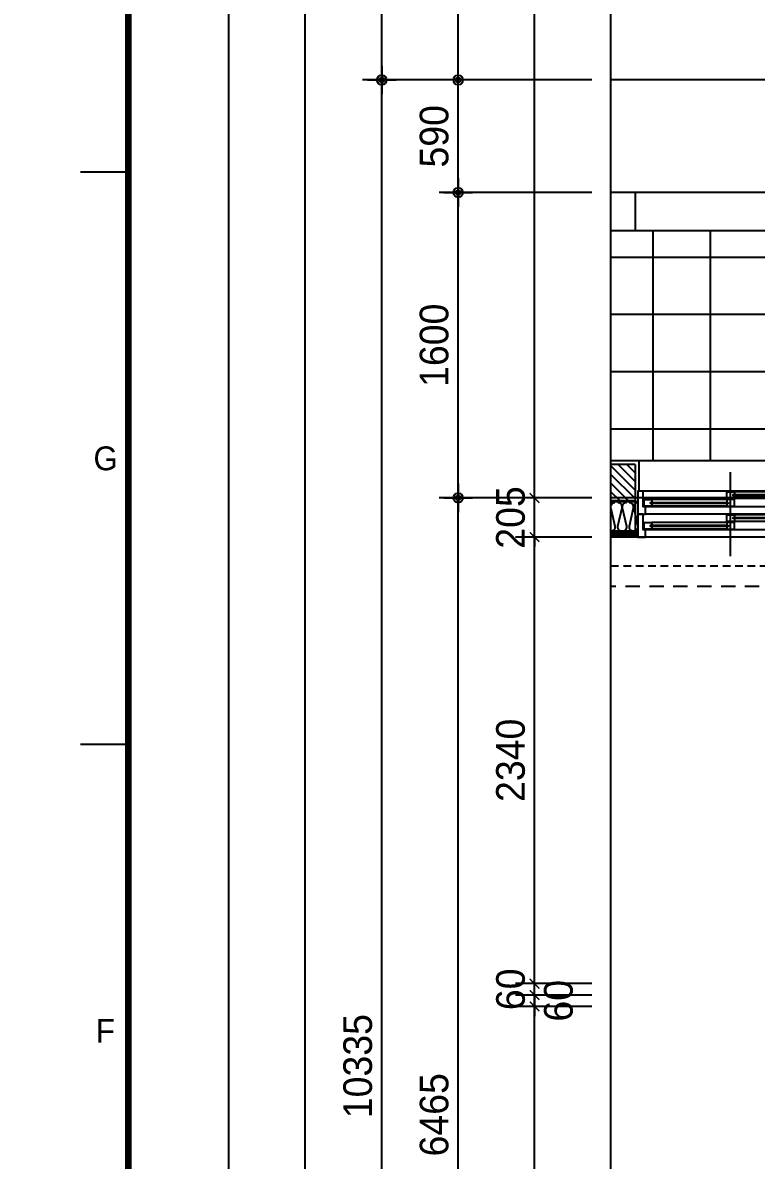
# Model space of a CAD drawing. Header units: millimetres. Extents: x -24416 to 92204, y -190080 to 23760.
# Drawn here: x 498 to 4337, y -144708 to -138747 of the extents above; entities that cross this region are included whole.
import ezdxf
from ezdxf.enums import TextEntityAlignment as Align
from ezdxf.xclip import XClip

# ---------------------------------------------------------------- set-up
doc = ezdxf.new("R2010")
doc.units = ezdxf.units.MM
doc.header["$LTSCALE"] = 50
doc.header["$XCLIPFRAME"] = 0
for name, pattern in [('AUDIT_D_220706163347-0', [0]), ('CEN', [62, 60, -1, 0, -1]), ('H', [1.3, 0.8, -0.5]), ('HID', [2.5, 1.5, -1])]:
    doc.linetypes.add(name, pattern=pattern)
doc.layers.get('defpoints').update_dxf_attribs({"color": 139})
for name, color, linetype in [('A_HAT', 8, 'Continuous'), ('AA-BORD-FORM', 7, 'Continuous'), ('AA-BORD-TEXT', 3, 'Continuous'), ('AA-XXXX-DIMS', 7, 'Continuous'), ('CEN_CON', 1, 'CEN'), ('CEN_WALL', 12, 'CEN'), ('CONC', 2, 'Continuous'), ('dan1', 7, 'HID'), ('DIM', 7, 'AUDIT_D_220706163347-0'), ('ELE3_CON', 7, 'Continuous'), ('ELE4', 4, 'Continuous'), ('FIN', 6, 'Continuous'), ('INS', 252, 'Continuous'), ('WAL', 3, 'Continuous'), ('WAL_DRY', 7, 'Continuous'), ('WIN', 4, 'Continuous'), ('바닥타일', 8, 'Continuous'), ('커튼박스', 6, 'Continuous')]:
    doc.layers.add(name, color=color, linetype=linetype)
doc.layers.add('Defpoint', color=135, linetype='Continuous', plot=False)
doc.layers.add('MC', color=135, linetype='Continuous', plot=False)
doc.styles.add('HAUD01', font='Dotum.ttf')
doc.styles.add('맑은고딕', font='malgun.ttf', dxfattribs={"width": 0.9})
doc.dimstyles.new('DIM-50', dxfattribs={"dimscale": 50, "dimtxt": 3, "dimasz": 1, "dimexe": 2, "dimexo": 2, "dimgap": 1, "dimtad": 1, "dimdec": 0, "dimzin": 0, "dimdsep": 46, "dimtxsty": '맑은고딕', "dimblk1": 'DIMDOT', "dimblk2": 'DIMDOT', "dimsah": 1, "dimcen": 0.09, "dimdle": 2, "dimclrd": 7, "dimclre": 7, "dimclrt": 3, "dimadec": 0, "dimazin": 0, "dimtfac": 1, "dimtdec": 0, "dimtix": 1, "dimtmove": 2, "dimatfit": 3, "dimldrblk": 'DIMDOT', "dimfxl": 1, "dimtolj": 1, "dimtzin": 0, "dimarcsym": 0})
doc.dimstyles.new('MCDIM-50', dxfattribs={"dimscale": 50, "dimtxt": 3, "dimasz": 1, "dimexe": 2, "dimexo": 2, "dimgap": 1, "dimtad": 1, "dimdec": 0, "dimzin": 0, "dimdsep": 46, "dimtxsty": '맑은고딕', "dimblk1": 'ARCHTICK', "dimblk2": 'ARCHTICK', "dimsah": 1, "dimcen": 0.09, "dimdle": 2, "dimclrd": 7, "dimclre": 7, "dimclrt": 3, "dimadec": 0, "dimazin": 0, "dimtfac": 1, "dimtdec": 0, "dimtix": 1, "dimtmove": 2, "dimatfit": 3, "dimldrblk": 'ARCHTICK', "dimfxl": 1, "dimtolj": 1, "dimtzin": 0, "dimarcsym": 0})

# ---------------------------------------------------------------- blocks, each defined once
blk = doc.blocks.new('XR-FORM 청주월명')
at = {"layer": 'AA-BORD-FORM', "color": 2}
for p, q in [((21, 417), (16, 417)), ((21, 357), (16, 357))]:
    blk.add_line(p, q, dxfattribs=at)
at = {"layer": 'AA-BORD-FORM', "color": 2, "const_width": 0.682}
blk.add_lwpolyline([(21, 17), (21, 577), (821, 577), (821, 17)], close=True, dxfattribs=at)
at = {"layer": 'AA-BORD-TEXT', "color": 7, "style": 'HAUD01'}
for s, p in [('G', (18.63, 387)), ('F', (18.61, 327))]:
    blk.add_text(s, height=2.5, dxfattribs=at).set_placement(p, align=Align.MIDDLE_CENTER)
blk = doc.blocks.new('WIN_이중창_1000')
at = {"layer": 'Defpoint'}
for p, q in [((-15, 240), (-15, 0)), ((985, 240), (985, 0))]:
    blk.add_line(p, q, dxfattribs=at)
at = {"layer": 'WIN'}
blk.add_line((485, -100), (485, 340), dxfattribs=at)
at = {"layer": 'WIN', "color": 8}
for p, q in [((942, 240), (28, 240)), ((465, 196), (73, 196)), ((897, 237), (505, 237)), ((897, 202), (505, 202)), ((930, 158), (40, 158)), ((930, 120), (40, 120)), ((465, 161), (73, 161)), ((465, 76), (73, 76)), ((897, 117), (505, 117)), ((897, 82), (505, 82)), ((930, 38), (40, 38)), ((930, 0), (40, 0)), ((465, 41), (73, 41))]:
    blk.add_line(p, q, dxfattribs=at)
at = {"layer": 'WIN'}
for points in [[(40, 158), (28, 158), (28, 240), (0, 240), (0, 120), (40, 120), (40, 158)], [(930, 158), (942, 158), (942, 240), (970, 240), (970, 120), (930, 120), (930, 158)], [(73, 175.5), (73, 161), (33, 161), (33, 196), (73, 196), (73, 181.5)], [(472, 181.5), (472, 175.5), (66, 175.5), (66, 181.5), (472, 181.5)], [(505, 216.5), (505, 202), (465, 202), (465, 237), (505, 237), (505, 222.5)], [(465, 175.5), (465, 161), (505, 161), (505, 196), (465, 196), (465, 181.5)], [(904, 222.5), (904, 216.5), (498, 216.5), (498, 222.5), (904, 222.5)], [(897, 216.5), (897, 202), (937, 202), (937, 237), (897, 237), (897, 222.5)], [(40, 38), (28, 38), (28, 120), (0, 120), (0, 0), (40, 0), (40, 38)], [(930, 38), (942, 38), (942, 120), (970, 120), (970, 0), (930, 0), (930, 38)], [(73, 55.5), (73, 41), (33, 41), (33, 76), (73, 76), (73, 61.5)], [(472, 61.5), (472, 55.5), (66, 55.5), (66, 61.5), (472, 61.5)], [(505, 96.5), (505, 82), (465, 82), (465, 117), (505, 117), (505, 102.5)], [(465, 55.5), (465, 41), (505, 41), (505, 76), (465, 76), (465, 61.5)], [(904, 102.5), (904, 96.5), (498, 96.5), (498, 102.5), (904, 102.5)], [(897, 96.5), (897, 82), (937, 82), (937, 117), (897, 117), (897, 102.5)]]:
    blk.add_lwpolyline(points, dxfattribs=at)
blk = doc.blocks.new('insul1')
blk.add_lwpolyline([(0, 0, 0.480617), (0.146, 0.183), (0.004, 0.817, -1.249969), (0.296, 0.817), (0.154, 0.183, 0.480617), (0.3, 0, 0.480617)], format="xyb")
blk = doc.blocks.new('U-131A(기본)', base_point=(-95320.8, -158830.5))
at = {"layer": 'A_HAT'}
h = blk.add_hatch(dxfattribs=at)
h.set_pattern_fill('ANSI31', color=256, scale=10, style=0)
h.set_pattern_definition([(45, (-296297.877, -137577.174), (-22.4506403, 22.4506403), [])])
h.paths.add_polyline_path([(-93795.8, -150510.5), (-93255.8, -150510.5), (-93255.8, -150700.5), (-93795.8, -150700.5)])
at = {"layer": '바닥타일'}
h = blk.add_hatch(dxfattribs=at)
h.set_pattern_fill('_USER', color=256, scale=300, double=1, pattern_type=0)
h.set_pattern_definition([(0, (-296297.88, -137577.17), (0, 300), []), (90, (-296297.88, -137577.17), (-300, 2e-14), [])])
h.paths.add_polyline_path([(-87035.8, -150050.5), (-87035.8, -148695.5), (-90735.8, -148695.5), (-90735.8, -149580.5), (-91205.8, -149580.5), (-91205.8, -148695.5), (-93145.8, -148695.5), (-93145.8, -149285.5), (-95195.8, -149285.5), (-95195.8, -150490.5), (-90965.8, -150490.5), (-90965.8, -150050.5)])
at = {"layer": 'CEN_CON'}
for p, q in [((-95925.8, -148495.5), (-86035.8, -148495.5)), ((-95925.8, -149085.5), (-92586.5, -149085.5))]:
    blk.add_line(p, q, dxfattribs=at)
at = {"layer": 'CEN_WALL'}
blk.add_line((-95925.8, -150685.5), (-93155.8, -150685.5), dxfattribs=at)
at = {"layer": 'CONC'}
for p, q in [((-93795.8, -149085.5), (-93345.8, -149085.5)), ((-93795.8, -149085.5), (-93795.8, -149285.5)), ((-93795.8, -149285.5), (-93145.8, -149285.5))]:
    blk.add_line(p, q, dxfattribs=at)
at = {"layer": 'dan1'}
blk.add_line((-95195.8, -151150.5), (-91575.8, -151150.5), dxfattribs=at)
at = {"layer": 'ELE3_CON'}
for p, q in [((-94795.8, -149085.5), (-93795.8, -149085.5)), ((-94795.8, -149285.5), (-93795.8, -149285.5))]:
    blk.add_line(p, q, dxfattribs=at)
at = {"layer": 'ELE4'}
blk.add_line((-94775.8, -150490.5), (-93815.8, -150490.5), dxfattribs=at)
at = {"layer": 'FIN'}
for q in [(-93255.8, -150490.5), (-93815.8, -150650.5)]:
    blk.add_line((-93815.8, -150490.5), q, dxfattribs=at)
at = {"layer": 'INS'}
for p, q in [((-93810.8, -150705.5), (-90750.8, -150705.5)), ((-93810.8, -150860.5), (-93395.8, -150860.5))]:
    blk.add_line(p, q, dxfattribs=at)
at = {"layer": 'MC'}
blk.add_line((-95925.8, -150890.5), (-93155.8, -150890.5), dxfattribs=at)
at = {"layer": 'WAL'}
for p, q in [((-93795.8, -150510.5), (-93255.8, -150510.5)), ((-93795.8, -150510.5), (-93795.8, -150700.5)), ((-93795.8, -150700.5), (-93255.8, -150700.5))]:
    blk.add_line(p, q, dxfattribs=at)
at = {"layer": 'WAL_DRY'}
for p, q in [((-93810.8, -150870.5), (-93395.8, -150870.5)), ((-93810.8, -150880.5), (-93395.8, -150880.5))]:
    blk.add_line(p, q, dxfattribs=at)
at = {"layer": '커튼박스', "linetype": 'H'}
blk.add_line((-93395.8, -151040.5), (-95195.8, -151040.5), dxfattribs=at)
at = {"layer": 'INS', "xscale": -150, "yscale": 150, "zscale": 150, "rotation": 180, "row_count": 1, "column_count": 52, "row_spacing": 0, "column_spacing": -60}
blk.add_blockref('insul1', (-93810.8, -150710.5), dxfattribs=at)
at = {"layer": 'WIN', "xscale": -1}
blk.add_blockref('WIN_이중창_1000', (-93810.8, -150890.5), dxfattribs=at)
blk = doc.blocks.new('DIMDOT')
at = {"layer": 'AA-XXXX-DIMS'}
for p, q in [((0, -1.5), (0, 1.5)), ((-1.5, 0), (1.5, 0))]:
    blk.add_line(p, q, dxfattribs=at)
for radius in [0.5, 0.25]:
    blk.add_circle((0, 0), radius, dxfattribs=at)
blk = doc.blocks.new('*D413')
at = {"layer": 'defpoints', "color": 0, "transparency": 16777216}
for p in [(5863.7, -164997.4), (6663.7, -164997.4), (6663.7, -171462.4)]:
    blk.add_point(p, dxfattribs=at)
at = {"layer": 'DIM', "color": 7, "lineweight": -2, "transparency": 16777216}
for p, q in [((6563.7, -164997.4), (5763.7, -164997.4)), ((5863.7, -171412.4), (5863.7, -165047.4)), ((6563.7, -171462.4), (5763.7, -171462.4))]:
    blk.add_line(p, q, dxfattribs=at)
at = {"layer": 'DIM', "color": 7, "lineweight": -2, "transparency": 16777216, "xscale": 50, "yscale": 50, "zscale": 50}
for p, rotation in [((5863.7, -164997.4), 90), ((5863.7, -171462.4), 270)]:
    blk.add_blockref('DIMDOT', p, dxfattribs=dict(at, rotation=rotation))
at = {"layer": 'DIM', "color": 3, "transparency": 16777216, "insert": (5738.6, -168229.9), "char_height": 150, "attachment_point": 5, "rotation": 90, "style": 'HAUD01'}
blk.add_mtext('\\A1;6465', dxfattribs=at)
blk = doc.blocks.new('*D414')
at = {"layer": 'defpoints', "color": 0, "transparency": 16777216}
for p in [(5863.7, -163397.4), (6663.7, -163397.4), (6663.7, -164997.4)]:
    blk.add_point(p, dxfattribs=at)
at = {"layer": 'DIM', "color": 7, "lineweight": -2, "transparency": 16777216}
for p, q in [((6563.7, -163397.4), (5763.7, -163397.4)), ((5863.7, -164947.4), (5863.7, -163447.4)), ((6563.7, -164997.4), (5763.7, -164997.4))]:
    blk.add_line(p, q, dxfattribs=at)
at = {"layer": 'DIM', "color": 7, "lineweight": -2, "transparency": 16777216, "xscale": 50, "yscale": 50, "zscale": 50}
for p, rotation in [((5863.7, -163397.4), 90), ((5863.7, -164997.4), 270)]:
    blk.add_blockref('DIMDOT', p, dxfattribs=dict(at, rotation=rotation))
at = {"layer": 'DIM', "color": 3, "transparency": 16777216, "insert": (5738.6, -164197.4), "char_height": 150, "attachment_point": 5, "rotation": 90, "style": 'HAUD01'}
blk.add_mtext('\\A1;1600', dxfattribs=at)
blk = doc.blocks.new('*D415')
at = {"layer": 'defpoints', "color": 0, "transparency": 16777216}
for p in [(5863.7, -162807.4), (6663.7, -162807.4), (6663.7, -163397.4)]:
    blk.add_point(p, dxfattribs=at)
at = {"layer": 'DIM', "color": 7, "lineweight": -2, "transparency": 16777216}
for p, q in [((6563.7, -162807.4), (5763.7, -162807.4)), ((5863.7, -163347.4), (5863.7, -162857.4)), ((6563.7, -163397.4), (5763.7, -163397.4))]:
    blk.add_line(p, q, dxfattribs=at)
at = {"layer": 'DIM', "color": 7, "lineweight": -2, "transparency": 16777216, "xscale": 50, "yscale": 50, "zscale": 50}
for p, rotation in [((5863.7, -162807.4), 90), ((5863.7, -163397.4), 270)]:
    blk.add_blockref('DIMDOT', p, dxfattribs=dict(at, rotation=rotation))
at = {"layer": 'DIM', "color": 3, "transparency": 16777216, "insert": (5738.6, -163102.4), "char_height": 150, "attachment_point": 5, "rotation": 90, "style": 'HAUD01'}
blk.add_mtext('\\A1;590', dxfattribs=at)
blk = doc.blocks.new('*D416')
at = {"layer": 'defpoints', "color": 0, "transparency": 16777216}
for p in [(5463.7, -160342.4), (6663.7, -160342.4), (6663.7, -162807.4)]:
    blk.add_point(p, dxfattribs=at)
at = {"layer": 'DIM', "color": 7, "lineweight": -2, "transparency": 16777216}
for p, q in [((6563.7, -160342.4), (5363.7, -160342.4)), ((5463.7, -162757.4), (5463.7, -160392.4)), ((6563.7, -162807.4), (5363.7, -162807.4))]:
    blk.add_line(p, q, dxfattribs=at)
at = {"layer": 'DIM', "color": 7, "lineweight": -2, "transparency": 16777216, "xscale": 50, "yscale": 50, "zscale": 50}
for p, rotation in [((5463.7, -160342.4), 90), ((5463.7, -162807.4), 270)]:
    blk.add_blockref('DIMDOT', p, dxfattribs=dict(at, rotation=rotation))
at = {"layer": 'DIM', "color": 3, "transparency": 16777216, "insert": (5338.6, -161574.9), "char_height": 150, "attachment_point": 5, "rotation": 90, "style": 'HAUD01'}
blk.add_mtext('\\A1;2465', dxfattribs=at)
blk = doc.blocks.new('*D417')
at = {"layer": 'defpoints', "color": 0, "transparency": 16777216}
for p in [(5463.7, -162807.4), (6663.7, -162807.4), (6663.7, -173142.4)]:
    blk.add_point(p, dxfattribs=at)
at = {"layer": 'DIM', "color": 7, "lineweight": -2, "transparency": 16777216}
for p, q in [((6563.7, -162807.4), (5363.7, -162807.4)), ((5463.7, -173092.4), (5463.7, -162857.4)), ((6563.7, -173142.4), (5363.7, -173142.4))]:
    blk.add_line(p, q, dxfattribs=at)
at = {"layer": 'DIM', "color": 7, "lineweight": -2, "transparency": 16777216, "xscale": 50, "yscale": 50, "zscale": 50}
for p, rotation in [((5463.7, -162807.4), 90), ((5463.7, -173142.4), 270)]:
    blk.add_blockref('DIMDOT', p, dxfattribs=dict(at, rotation=rotation))
at = {"layer": 'DIM', "color": 3, "transparency": 16777216, "insert": (5338.6, -167974.9), "char_height": 150, "attachment_point": 5, "rotation": 90, "style": 'HAUD01'}
blk.add_mtext('\\A1;10335', dxfattribs=at)
blk = doc.blocks.new('_ArchTick')
at = {"color": 0, "linetype": 'ByBlock', "const_width": 0.15}
blk.add_lwpolyline([(-0.5, -0.5), (0.5, 0.5)], dxfattribs=at)
blk = doc.blocks.new('*D419')
at = {"layer": 'defpoints', "color": 0, "linetype": 'ByBlock', "transparency": 16777216}
for p in [(6263.7, -165202.4), (6663.7, -165202.4), (6663.7, -167542.4)]:
    blk.add_point(p, dxfattribs=at)
at = {"layer": 'DIM', "color": 7, "linetype": 'ByBlock', "lineweight": -2, "transparency": 16777216}
for p, q in [((6263.7, -167642.4), (6263.7, -165102.4)), ((6563.7, -165202.4), (6163.7, -165202.4)), ((6563.7, -167542.4), (6163.7, -167542.4))]:
    blk.add_line(p, q, dxfattribs=at)
at = {"layer": 'DIM', "color": 7, "linetype": 'ByBlock', "lineweight": -2, "transparency": 16777216, "xscale": 50, "yscale": 50, "zscale": 50}
for p, rotation in [((6263.7, -165202.4), 90), ((6263.7, -167542.4), 270)]:
    blk.add_blockref('_ArchTick', p, dxfattribs=dict(at, rotation=rotation))
at = {"layer": 'DIM', "color": 3, "linetype": 'ByBlock', "transparency": 16777216, "insert": (6138.6, -166372.4), "char_height": 150, "attachment_point": 5, "rotation": 90, "style": 'HAUD01'}
blk.add_mtext('\\A1;2340', dxfattribs=at)
blk = doc.blocks.new('*D420')
at = {"layer": 'defpoints', "color": 0, "linetype": 'ByBlock', "transparency": 16777216}
for p in [(6263.7, -164997.4), (6663.7, -164997.4), (6663.7, -165202.4)]:
    blk.add_point(p, dxfattribs=at)
at = {"layer": 'DIM', "color": 7, "linetype": 'ByBlock', "lineweight": -2, "transparency": 16777216}
for p, q in [((6263.7, -164997.4), (6263.7, -164947.4)), ((6563.7, -164997.4), (6163.7, -164997.4)), ((6263.7, -165202.4), (6263.7, -164997.4)), ((6563.7, -165202.4), (6163.7, -165202.4)), ((6263.7, -165202.4), (6263.7, -165252.4))]:
    blk.add_line(p, q, dxfattribs=at)
at = {"layer": 'DIM', "color": 7, "linetype": 'ByBlock', "lineweight": -2, "transparency": 16777216, "xscale": 50, "yscale": 50, "zscale": 50}
for p, rotation in [((6263.7, -164997.4), 270), ((6263.7, -165202.4), 90)]:
    blk.add_blockref('_ArchTick', p, dxfattribs=dict(at, rotation=rotation))
at = {"layer": 'DIM', "color": 3, "linetype": 'ByBlock', "transparency": 16777216, "insert": (6138.6, -165099.9), "char_height": 150, "attachment_point": 5, "rotation": 90, "style": 'HAUD01'}
blk.add_mtext('\\A1;205', dxfattribs=at)
blk = doc.blocks.new('*D818')
at = {"layer": 'defpoints', "color": 0, "linetype": 'ByBlock', "transparency": 16777216}
for p in [(6263.7, -167662.4), (6663.7, -167662.4), (6663.7, -171262.4)]:
    blk.add_point(p, dxfattribs=at)
at = {"layer": 'DIM', "color": 7, "linetype": 'ByBlock', "lineweight": -2, "transparency": 16777216}
for p, q in [((6263.7, -171362.4), (6263.7, -167562.4)), ((6563.7, -167662.4), (6163.7, -167662.4)), ((6563.7, -171262.4), (6163.7, -171262.4))]:
    blk.add_line(p, q, dxfattribs=at)
at = {"layer": 'DIM', "color": 7, "linetype": 'ByBlock', "lineweight": -2, "transparency": 16777216, "xscale": 50, "yscale": 50, "zscale": 50}
for p, rotation in [((6263.7, -167662.4), 90), ((6263.7, -171262.4), 270)]:
    blk.add_blockref('_ArchTick', p, dxfattribs=dict(at, rotation=rotation))
at = {"layer": 'DIM', "color": 3, "linetype": 'ByBlock', "transparency": 16777216, "insert": (6138.6, -169462.4), "char_height": 150, "attachment_point": 5, "rotation": 90, "style": 'HAUD01'}
blk.add_mtext('\\A1;3600', dxfattribs=at)
blk = doc.blocks.new('*D819')
at = {"layer": 'defpoints', "color": 0, "linetype": 'ByBlock', "transparency": 16777216}
for p in [(6263.7, -167542.4), (6663.7, -167542.4), (6663.7, -167602.4)]:
    blk.add_point(p, dxfattribs=at)
at = {"layer": 'DIM', "color": 7, "linetype": 'ByBlock', "lineweight": -2, "transparency": 16777216}
for p, q in [((6263.7, -167542.4), (6263.7, -167492.4)), ((6563.7, -167542.4), (6163.7, -167542.4)), ((6263.7, -167602.4), (6263.7, -167542.4)), ((6563.7, -167602.4), (6163.7, -167602.4)), ((6263.7, -167602.4), (6263.7, -167652.4))]:
    blk.add_line(p, q, dxfattribs=at)
at = {"layer": 'DIM', "color": 7, "linetype": 'ByBlock', "lineweight": -2, "transparency": 16777216, "xscale": 50, "yscale": 50, "zscale": 50}
for p, rotation in [((6263.7, -167542.4), 270), ((6263.7, -167602.4), 90)]:
    blk.add_blockref('_ArchTick', p, dxfattribs=dict(at, rotation=rotation))
at = {"layer": 'DIM', "color": 3, "linetype": 'ByBlock', "transparency": 16777216, "insert": (6138.6, -167572.4), "char_height": 150, "attachment_point": 5, "rotation": 90, "style": 'HAUD01'}
blk.add_mtext('\\A1;60', dxfattribs=at)
blk = doc.blocks.new('*D820')
at = {"layer": 'defpoints', "color": 0, "linetype": 'ByBlock', "transparency": 16777216}
for p in [(6663.7, -167602.4), (6263.7, -167662.4), (6663.7, -167662.4)]:
    blk.add_point(p, dxfattribs=at)
at = {"layer": 'DIM', "color": 7, "linetype": 'ByBlock', "lineweight": -2, "transparency": 16777216}
for p, q in [((6263.7, -167602.4), (6263.7, -167552.4)), ((6563.7, -167602.4), (6163.7, -167602.4)), ((6263.7, -167602.4), (6263.7, -167662.4)), ((6563.7, -167662.4), (6163.7, -167662.4)), ((6263.7, -167662.4), (6263.7, -167712.4))]:
    blk.add_line(p, q, dxfattribs=at)
at = {"layer": 'DIM', "color": 7, "linetype": 'ByBlock', "lineweight": -2, "transparency": 16777216, "xscale": 50, "yscale": 50, "zscale": 50}
for p, rotation in [((6263.7, -167602.4), 270), ((6263.7, -167662.4), 90)]:
    blk.add_blockref('_ArchTick', p, dxfattribs=dict(at, rotation=rotation))
at = {"layer": 'DIM', "color": 3, "linetype": 'ByBlock', "transparency": 16777216, "insert": (6389.3, -167632.4), "char_height": 150, "attachment_point": 5, "rotation": 90, "style": 'HAUD01'}
blk.add_mtext('\\A1;60', dxfattribs=at)
blk = doc.blocks.new('DIM-1108')
at = {"layer": 'DIM'}
for base, p1, p2, override, picture, middle in [((5463.7, -160342.4), (6663.7, -162807.4), (6663.7, -160342.4), {"dimtxsty": 'HAUD01'}, '*D416', (5338.6, -161574.9)), ((5463.7, -162807.4), (6663.7, -173142.4), (6663.7, -162807.4), {"dimscale": 50, "dimtxsty": 'HAUD01'}, '*D417', (5338.6, -167974.9)), ((5863.7, -162807.4), (6663.7, -163397.4), (6663.7, -162807.4), {"dimscale": 50, "dimtxsty": 'HAUD01'}, '*D415', (5738.6, -163102.4)), ((5863.7, -163397.4), (6663.7, -164997.4), (6663.7, -163397.4), {"dimscale": 50, "dimtxsty": 'HAUD01'}, '*D414', (5738.6, -164197.4)), ((5863.7, -164997.4), (6663.7, -171462.4), (6663.7, -164997.4), {"dimscale": 50, "dimtxsty": 'HAUD01'}, '*D413', (5738.6, -168229.9))]:
    dim = blk.add_linear_dim(base=base, p1=p1, p2=p2, angle=90, dimstyle='DIM-50', override=override, dxfattribs=at)
    dim.commit()
    dim.dimension.update_dxf_attribs({"geometry": picture, "text_midpoint": middle})
at = {"layer": 'DIM', "linetype": 'ByBlock'}
for base, p1, p2, picture, middle in [((6263.7, -164997.4), (6663.7, -165202.4), (6663.7, -164997.4), '*D420', (6138.6, -165099.9)), ((6263.7, -165202.4), (6663.7, -167542.4), (6663.7, -165202.4), '*D419', (6138.6, -166372.4)), ((6263.7, -167542.4), (6663.7, -167602.4), (6663.7, -167542.4), '*D819', (6138.6, -167572.4)), ((6263.7, -167662.4), (6663.7, -171262.4), (6663.7, -167662.4), '*D818', (6138.6, -169462.4))]:
    dim = blk.add_linear_dim(base=base, p1=p1, p2=p2, angle=90, dimstyle='MCDIM-50', override={"dimtxsty": 'HAUD01'}, dxfattribs=at)
    dim.commit()
    dim.dimension.update_dxf_attribs({"geometry": picture, "text_midpoint": middle})
dim = blk.add_linear_dim(base=(6263.7, -167662.4), p1=(6663.7, -167602.4), p2=(6663.7, -167662.4), angle=270, dimstyle='MCDIM-50', override={"dimtxsty": 'HAUD01'}, dxfattribs=at)
dim.commit()
dim.dimension.update_dxf_attribs({"geometry": '*D820', "text_midpoint": (6389.3, -167632.4), "dimtype": 128})

msp = doc.modelspace()

# ---------------------------------------------------------------- linework, layer by layer
at = {"layer": 'defpoints'}
for points in [[(1576.9, -133957.4), (37093, -133957.4), (37093, -151682.4), (1576.9, -151682.4)], [(1976.9, -134357.4), (36693, -134357.4), (36693, -151282.4), (1976.9, -151282.4)], [(2376.9, -134757.4), (36293, -134757.4), (36293, -150882.4), (2376.9, -150882.4)], [(2776.9, -135157.4), (35893, -135157.4), (35893, -150482.4), (2776.9, -150482.4)], [(3176.9, -135557.4), (35493, -135557.4), (35493, -150082.4), (3176.9, -150082.4)], [(3576.9, -135957.4), (35093, -135957.4), (35093, -149682.4), (3576.9, -149682.4)]]:
    msp.add_lwpolyline(points, close=True, dxfattribs=at)

# ---------------------------------------------------------------- block references
msp.add_blockref('DIM-1108', (-3086.8, 23760))
at = {"xscale": 50, "yscale": 50, "zscale": 50}
msp.add_blockref('XR-FORM 청주월명', (0, -160380), dxfattribs=at)
ref = msp.add_blockref('U-131A(기본)', (5228, -149382.4), dxfattribs=dict(xscale=-1))
XClip(ref).set_block_clipping_path([(-125185.7621048288, -159130.4644776349), (-93669.6970513853, -145405.4644776349)])

doc.saveas('drawing.dxf')
